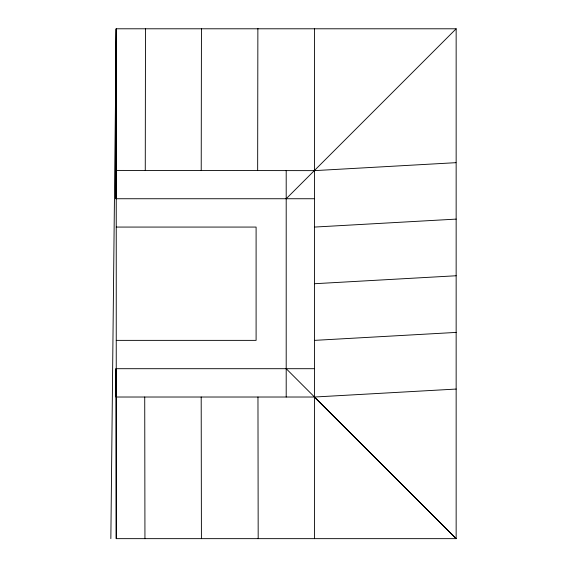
<?xml version="1.0" encoding="UTF-8"?>
<svg xmlns="http://www.w3.org/2000/svg" width="567" height="567" viewBox="0 0 567 567"><rect width="100%" height="100%" fill="white"/><g stroke="black" fill="none" stroke-linecap="round" stroke-linejoin="round"><path stroke-width="0.85" d="M314.302 198.741L116.008 198.741L116.242 28.789L456.151 28.789L456.151 538.65L116.242 538.65L116.008 368.699L314.302 368.699M145.265 170.419L145.485 28.57M201.221 170.419L201.441 28.57M257.659 170.199L257.872 28.35M314.522 28.789L314.522 538.65M116.008 69.543L116.242 28.789L116.008 198.741M110.849 538.622L116.242 28.789L116.242 538.65M286.2 198.741L456.151 28.789M455.932 162.679L314.302 170.639L116.242 170.419M314.522 227.069L456.151 219.11M314.522 283.72L456.151 275.76M314.522 340.37L456.151 332.411M116.008 368.699L116.008 397.02L314.522 397.02L456.151 389.061M116.242 227.069L256.1 227.069L256.1 340.37L116.242 340.37M314.302 397.02L456.151 538.65L286.2 368.699M257.964 397.02L258.183 538.65M201.193 397.02L201.413 538.65M144.727 397.02L144.946 538.65M286.2 170.419L286.2 397.02"/></g></svg>
